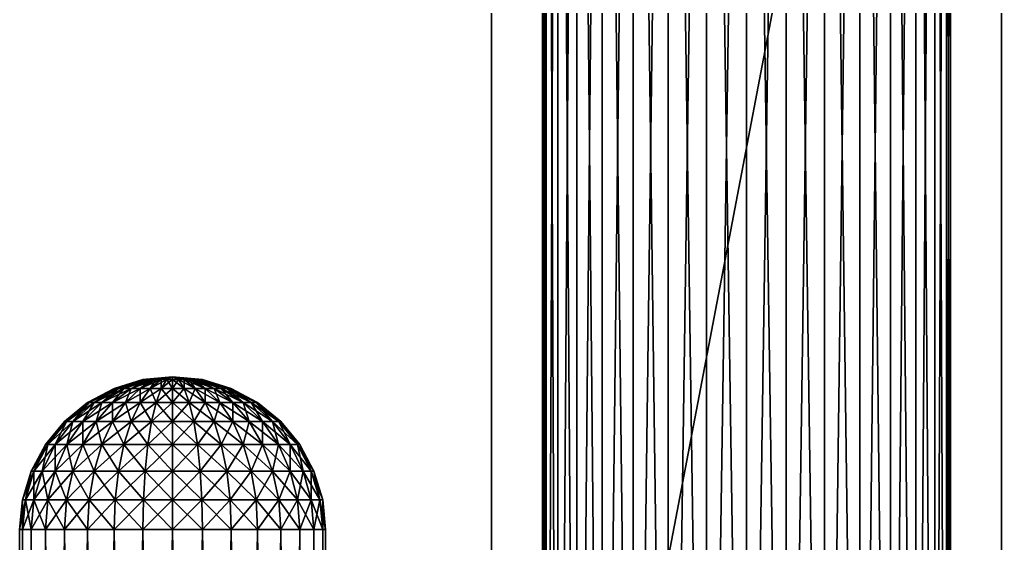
# Model space of a CAD drawing. Header units: millimetres. Extents: x -510 to 550, y -577 to 577.
# Drawn here: x -12 to 65, y -416.1 to -375 of the extents above; entities that cross this region are included whole.
import ezdxf

# ---------------------------------------------------------------- set-up
doc = ezdxf.new("R2010")
doc.units = ezdxf.units.MM
for name, color, linetype, true_color in [('middle_right_support_collision', 7, 'Continuous', 0x5c6b75), ('structure_right_middle_axle', 7, 'Continuous', 0x5c6b75), ('structure_right_middle_bridge', 7, 'Continuous', 0x5c6b75)]:
    doc.layers.add(name, color=color, linetype=linetype, true_color=true_color)

msp = doc.modelspace()

# ---------------------------------------------------------------- linework, layer by layer
at = {"layer": 'middle_right_support_collision', "true_color": 0x5c6b75}
for points in [[(25, -490, -122.5), (65, -280, -122.5), (65, -490, -122.5)], [(25, -490, -122.5), (25, -280, -122.5), (65, -280, -122.5)], [(25, -490, -97.5), (65, -490, -97.5), (65, -280, -97.5)], [(25, -490, -97.5), (65, -280, -97.5), (25, -280, -97.5)], [(25, -280, -122.5), (25, -490, -122.5), (25, -490, -97.5)], [(25, -280, -122.5), (25, -490, -97.5), (25, -280, -97.5)], [(65, -490, -122.5), (65, -280, -122.5), (65, -280, -97.5)], [(65, -490, -122.5), (65, -280, -97.5), (65, -490, -97.5)]]:
    msp.add_3dface(points, dxfattribs=at)
at = {"layer": 'structure_right_middle_axle', "true_color": 0x5c6b75}
for points in [[(-2.296, -403.231, -279.543), (-2.341, -403.231, -280), (-4.592, -403.913, -280)], [(-2.296, -403.231, -279.543), (-4.592, -403.913, -280), (-4.504, -403.913, -279.104)], [(-2.341, -403.231, -280), (-4.504, -403.913, -280.896), (-4.592, -403.913, -280)], [(-2.163, -403.231, -279.104), (-2.296, -403.231, -279.543), (-4.504, -403.913, -279.104)], [(-2.163, -403.231, -279.104), (-4.504, -403.913, -279.104), (-4.243, -403.913, -278.243)], [(-2.341, -403.231, -280), (-2.296, -403.231, -280.457), (-4.504, -403.913, -280.896)], [(-2.296, -403.231, -280.457), (-4.243, -403.913, -281.757), (-4.504, -403.913, -280.896)], [(-1.947, -403.231, -278.699), (-2.163, -403.231, -279.104), (-4.243, -403.913, -278.243)], [(-1.947, -403.231, -278.699), (-4.243, -403.913, -278.243), (-3.818, -403.913, -277.449)], [(-2.296, -403.231, -280.457), (-2.163, -403.231, -280.896), (-4.243, -403.913, -281.757)], [(-2.163, -403.231, -280.896), (-3.818, -403.913, -282.551), (-4.243, -403.913, -281.757)], [(-1.655, -403.231, -278.345), (-1.947, -403.231, -278.699), (-3.818, -403.913, -277.449)], [(-1.655, -403.231, -278.345), (-3.818, -403.913, -277.449), (-3.247, -403.913, -276.753)], [(-2.163, -403.231, -280.896), (-1.947, -403.231, -281.301), (-3.818, -403.913, -282.551)], [(-1.947, -403.231, -281.301), (-3.247, -403.913, -283.247), (-3.818, -403.913, -282.551)], [(-1.301, -403.231, -278.053), (-1.655, -403.231, -278.345), (-3.247, -403.913, -276.753)], [(-1.301, -403.231, -278.053), (-3.247, -403.913, -276.753), (-2.551, -403.913, -276.182)], [(-1.947, -403.231, -281.301), (-1.655, -403.231, -281.655), (-3.247, -403.913, -283.247)], [(-1.655, -403.231, -281.655), (-2.551, -403.913, -283.818), (-3.247, -403.913, -283.247)], [(-0.896, -403.231, -277.837), (-1.301, -403.231, -278.053), (-2.551, -403.913, -276.182)], [(-0.896, -403.231, -277.837), (-2.551, -403.913, -276.182), (-1.757, -403.913, -275.757)], [(-1.655, -403.231, -281.655), (-1.301, -403.231, -281.947), (-2.551, -403.913, -283.818)], [(-1.301, -403.231, -281.947), (-1.757, -403.913, -284.243), (-2.551, -403.913, -283.818)], [(0, -403, -280), (-2.341, -403.231, -280), (-2.296, -403.231, -279.543)], [(0, -403, -280), (-2.296, -403.231, -280.457), (-2.341, -403.231, -280)], [(0, -403, -280), (-2.296, -403.231, -279.543), (-2.163, -403.231, -279.104)], [(0, -403, -280), (-2.163, -403.231, -280.896), (-2.296, -403.231, -280.457)], [(0, -403, -280), (-2.163, -403.231, -279.104), (-1.947, -403.231, -278.699)], [(0, -403, -280), (-1.947, -403.231, -281.301), (-2.163, -403.231, -280.896)], [(0, -403, -280), (-1.947, -403.231, -278.699), (-1.655, -403.231, -278.345)], [(0, -403, -280), (-1.655, -403.231, -281.655), (-1.947, -403.231, -281.301)], [(-0.457, -403.231, -277.704), (-0.896, -403.231, -277.837), (-1.757, -403.913, -275.757)], [(-0.457, -403.231, -277.704), (-1.757, -403.913, -275.757), (-0.896, -403.913, -275.496)], [(-1.301, -403.231, -281.947), (-0.896, -403.231, -282.163), (-1.757, -403.913, -284.243)], [(-0.896, -403.231, -282.163), (-0.896, -403.913, -284.504), (-1.757, -403.913, -284.243)], [(0, -403, -280), (-1.655, -403.231, -278.345), (-1.301, -403.231, -278.053)], [(0, -403, -280), (-1.301, -403.231, -281.947), (-1.655, -403.231, -281.655)], [(0, -403, -280), (-1.301, -403.231, -278.053), (-0.896, -403.231, -277.837)], [(0, -403, -280), (-0.896, -403.231, -282.163), (-1.301, -403.231, -281.947)], [(0, -403, -280), (-0.896, -403.231, -277.837), (-0.457, -403.231, -277.704)], [(0, -403, -280), (-0.457, -403.231, -282.296), (-0.896, -403.231, -282.163)], [(0, -403.231, -277.659), (-0.457, -403.231, -277.704), (-0.896, -403.913, -275.496)], [(0, -403.231, -277.659), (-0.896, -403.913, -275.496), (0, -403.913, -275.408)], [(-0.896, -403.231, -282.163), (-0.457, -403.231, -282.296), (-0.896, -403.913, -284.504)], [(-0.457, -403.231, -282.296), (0, -403.913, -284.592), (-0.896, -403.913, -284.504)], [(0, -403, -280), (-0.457, -403.231, -277.704), (0, -403.231, -277.659)], [(0, -403, -280), (0, -403.231, -282.341), (-0.457, -403.231, -282.296)], [(-0.457, -403.231, -282.296), (0, -403.231, -282.341), (0, -403.913, -284.592)], [(0, -403, -280), (2.296, -403.231, -279.543), (2.341, -403.231, -280)], [(0, -403, -280), (2.163, -403.231, -279.104), (2.296, -403.231, -279.543)], [(0, -403, -280), (1.947, -403.231, -278.699), (2.163, -403.231, -279.104)], [(0, -403, -280), (1.655, -403.231, -278.345), (1.947, -403.231, -278.699)], [(0, -403, -280), (1.301, -403.231, -278.053), (1.655, -403.231, -278.345)], [(0, -403, -280), (0.896, -403.231, -277.837), (1.301, -403.231, -278.053)], [(0, -403, -280), (0.457, -403.231, -277.704), (0.896, -403.231, -277.837)], [(0, -403, -280), (0, -403.231, -277.659), (0.457, -403.231, -277.704)], [(0, -403, -280), (0.457, -403.231, -282.296), (0, -403.231, -282.341)], [(0, -403, -280), (0.896, -403.231, -282.163), (0.457, -403.231, -282.296)], [(0, -403, -280), (1.301, -403.231, -281.947), (0.896, -403.231, -282.163)], [(0, -403, -280), (1.655, -403.231, -281.655), (1.301, -403.231, -281.947)], [(0, -403, -280), (1.947, -403.231, -281.301), (1.655, -403.231, -281.655)], [(0, -403, -280), (2.163, -403.231, -280.896), (1.947, -403.231, -281.301)], [(0, -403, -280), (2.296, -403.231, -280.457), (2.163, -403.231, -280.896)], [(0, -403, -280), (2.341, -403.231, -280), (2.296, -403.231, -280.457)], [(0.457, -403.231, -277.704), (0, -403.231, -277.659), (0, -403.913, -275.408)], [(0.457, -403.231, -277.704), (0, -403.913, -275.408), (0.896, -403.913, -275.496)], [(0, -403.231, -282.341), (0.457, -403.231, -282.296), (0.896, -403.913, -284.504)], [(0, -403.231, -282.341), (0.896, -403.913, -284.504), (0, -403.913, -284.592)], [(0.896, -403.231, -277.837), (0.457, -403.231, -277.704), (0.896, -403.913, -275.496)], [(0.457, -403.231, -282.296), (0.896, -403.231, -282.163), (1.757, -403.913, -284.243)], [(0.457, -403.231, -282.296), (1.757, -403.913, -284.243), (0.896, -403.913, -284.504)], [(1.301, -403.231, -278.053), (0.896, -403.231, -277.837), (1.757, -403.913, -275.757)], [(0.896, -403.231, -277.837), (0.896, -403.913, -275.496), (1.757, -403.913, -275.757)], [(0.896, -403.231, -282.163), (1.301, -403.231, -281.947), (2.551, -403.913, -283.818)], [(0.896, -403.231, -282.163), (2.551, -403.913, -283.818), (1.757, -403.913, -284.243)], [(1.655, -403.231, -278.345), (1.301, -403.231, -278.053), (2.551, -403.913, -276.182)], [(1.301, -403.231, -278.053), (1.757, -403.913, -275.757), (2.551, -403.913, -276.182)], [(1.301, -403.231, -281.947), (1.655, -403.231, -281.655), (3.247, -403.913, -283.247)], [(1.301, -403.231, -281.947), (3.247, -403.913, -283.247), (2.551, -403.913, -283.818)], [(1.947, -403.231, -278.699), (1.655, -403.231, -278.345), (3.247, -403.913, -276.753)], [(1.655, -403.231, -278.345), (2.551, -403.913, -276.182), (3.247, -403.913, -276.753)], [(1.655, -403.231, -281.655), (1.947, -403.231, -281.301), (3.818, -403.913, -282.551)], [(1.655, -403.231, -281.655), (3.818, -403.913, -282.551), (3.247, -403.913, -283.247)], [(2.163, -403.231, -279.104), (1.947, -403.231, -278.699), (3.818, -403.913, -277.449)], [(1.947, -403.231, -278.699), (3.247, -403.913, -276.753), (3.818, -403.913, -277.449)], [(1.947, -403.231, -281.301), (2.163, -403.231, -280.896), (4.243, -403.913, -281.757)], [(1.947, -403.231, -281.301), (4.243, -403.913, -281.757), (3.818, -403.913, -282.551)], [(2.296, -403.231, -279.543), (2.163, -403.231, -279.104), (4.243, -403.913, -278.243)], [(2.163, -403.231, -279.104), (3.818, -403.913, -277.449), (4.243, -403.913, -278.243)], [(2.163, -403.231, -280.896), (2.296, -403.231, -280.457), (4.504, -403.913, -280.896)], [(2.163, -403.231, -280.896), (4.504, -403.913, -280.896), (4.243, -403.913, -281.757)], [(2.341, -403.231, -280), (2.296, -403.231, -279.543), (4.504, -403.913, -279.104)], [(2.296, -403.231, -279.543), (4.243, -403.913, -278.243), (4.504, -403.913, -279.104)], [(2.296, -403.231, -280.457), (2.341, -403.231, -280), (4.592, -403.913, -280)], [(2.296, -403.231, -280.457), (4.592, -403.913, -280), (4.504, -403.913, -280.896)], [(2.341, -403.231, -280), (4.504, -403.913, -279.104), (4.592, -403.913, -280)], [(-4.504, -403.913, -279.104), (-4.592, -403.913, -280), (-6.667, -405.022, -280)], [(-4.504, -403.913, -279.104), (-6.667, -405.022, -280), (-6.539, -405.022, -278.699)], [(-4.592, -403.913, -280), (-6.539, -405.022, -281.301), (-6.667, -405.022, -280)], [(-4.243, -403.913, -278.243), (-4.504, -403.913, -279.104), (-6.539, -405.022, -278.699)], [(-4.243, -403.913, -278.243), (-6.539, -405.022, -278.699), (-6.159, -405.022, -277.449)], [(-4.592, -403.913, -280), (-4.504, -403.913, -280.896), (-6.539, -405.022, -281.301)], [(-4.504, -403.913, -280.896), (-6.159, -405.022, -282.551), (-6.539, -405.022, -281.301)], [(-3.818, -403.913, -277.449), (-4.243, -403.913, -278.243), (-6.159, -405.022, -277.449)], [(-3.818, -403.913, -277.449), (-6.159, -405.022, -277.449), (-5.543, -405.022, -276.296)], [(-4.504, -403.913, -280.896), (-4.243, -403.913, -281.757), (-6.159, -405.022, -282.551)], [(-4.243, -403.913, -281.757), (-5.543, -405.022, -283.704), (-6.159, -405.022, -282.551)], [(-3.247, -403.913, -276.753), (-3.818, -403.913, -277.449), (-5.543, -405.022, -276.296)], [(-3.247, -403.913, -276.753), (-5.543, -405.022, -276.296), (-4.714, -405.022, -275.286)], [(-4.243, -403.913, -281.757), (-3.818, -403.913, -282.551), (-5.543, -405.022, -283.704)], [(-3.818, -403.913, -282.551), (-4.714, -405.022, -284.714), (-5.543, -405.022, -283.704)], [(-2.551, -403.913, -276.182), (-3.247, -403.913, -276.753), (-4.714, -405.022, -275.286)], [(-2.551, -403.913, -276.182), (-4.714, -405.022, -275.286), (-3.704, -405.022, -274.457)], [(-3.818, -403.913, -282.551), (-3.247, -403.913, -283.247), (-4.714, -405.022, -284.714)], [(-3.247, -403.913, -283.247), (-3.704, -405.022, -285.543), (-4.714, -405.022, -284.714)], [(-1.757, -403.913, -275.757), (-2.551, -403.913, -276.182), (-3.704, -405.022, -274.457)], [(-1.757, -403.913, -275.757), (-3.704, -405.022, -274.457), (-2.551, -405.022, -273.841)], [(-3.247, -403.913, -283.247), (-2.551, -403.913, -283.818), (-3.704, -405.022, -285.543)], [(-2.551, -403.913, -283.818), (-2.551, -405.022, -286.159), (-3.704, -405.022, -285.543)], [(-0.896, -403.913, -275.496), (-1.757, -403.913, -275.757), (-2.551, -405.022, -273.841)], [(-0.896, -403.913, -275.496), (-2.551, -405.022, -273.841), (-1.301, -405.022, -273.461)], [(-2.551, -403.913, -283.818), (-1.757, -403.913, -284.243), (-2.551, -405.022, -286.159)], [(-1.757, -403.913, -284.243), (-1.301, -405.022, -286.539), (-2.551, -405.022, -286.159)], [(-1.757, -403.913, -284.243), (-0.896, -403.913, -284.504), (-1.301, -405.022, -286.539)], [(0, -403.913, -275.408), (-0.896, -403.913, -275.496), (-1.301, -405.022, -273.461)], [(0, -403.913, -275.408), (-1.301, -405.022, -273.461), (0, -405.022, -273.333)], [(-0.896, -403.913, -284.504), (0, -405.022, -286.667), (-1.301, -405.022, -286.539)], [(-0.896, -403.913, -284.504), (0, -403.913, -284.592), (0, -405.022, -286.667)], [(0.896, -403.913, -275.496), (0, -403.913, -275.408), (0, -405.022, -273.333)], [(0.896, -403.913, -275.496), (0, -405.022, -273.333), (1.301, -405.022, -273.461)], [(0, -403.913, -284.592), (0.896, -403.913, -284.504), (1.301, -405.022, -286.539)], [(0, -403.913, -284.592), (1.301, -405.022, -286.539), (0, -405.022, -286.667)], [(1.757, -403.913, -275.757), (0.896, -403.913, -275.496), (1.301, -405.022, -273.461)], [(0.896, -403.913, -284.504), (1.757, -403.913, -284.243), (2.551, -405.022, -286.159)], [(0.896, -403.913, -284.504), (2.551, -405.022, -286.159), (1.301, -405.022, -286.539)], [(1.757, -403.913, -275.757), (1.301, -405.022, -273.461), (2.551, -405.022, -273.841)], [(2.551, -403.913, -276.182), (1.757, -403.913, -275.757), (2.551, -405.022, -273.841)], [(1.757, -403.913, -284.243), (2.551, -403.913, -283.818), (3.704, -405.022, -285.543)], [(1.757, -403.913, -284.243), (3.704, -405.022, -285.543), (2.551, -405.022, -286.159)], [(3.247, -403.913, -276.753), (2.551, -403.913, -276.182), (3.704, -405.022, -274.457)], [(2.551, -403.913, -276.182), (2.551, -405.022, -273.841), (3.704, -405.022, -274.457)], [(2.551, -403.913, -283.818), (3.247, -403.913, -283.247), (4.714, -405.022, -284.714)], [(2.551, -403.913, -283.818), (4.714, -405.022, -284.714), (3.704, -405.022, -285.543)], [(3.818, -403.913, -277.449), (3.247, -403.913, -276.753), (4.714, -405.022, -275.286)], [(3.247, -403.913, -276.753), (3.704, -405.022, -274.457), (4.714, -405.022, -275.286)], [(3.247, -403.913, -283.247), (3.818, -403.913, -282.551), (5.543, -405.022, -283.704)], [(3.247, -403.913, -283.247), (5.543, -405.022, -283.704), (4.714, -405.022, -284.714)], [(4.243, -403.913, -278.243), (3.818, -403.913, -277.449), (5.543, -405.022, -276.296)], [(3.818, -403.913, -277.449), (4.714, -405.022, -275.286), (5.543, -405.022, -276.296)], [(3.818, -403.913, -282.551), (4.243, -403.913, -281.757), (6.159, -405.022, -282.551)], [(3.818, -403.913, -282.551), (6.159, -405.022, -282.551), (5.543, -405.022, -283.704)], [(4.504, -403.913, -279.104), (4.243, -403.913, -278.243), (6.159, -405.022, -277.449)], [(4.243, -403.913, -278.243), (5.543, -405.022, -276.296), (6.159, -405.022, -277.449)], [(4.243, -403.913, -281.757), (4.504, -403.913, -280.896), (6.539, -405.022, -281.301)], [(4.243, -403.913, -281.757), (6.539, -405.022, -281.301), (6.159, -405.022, -282.551)], [(4.592, -403.913, -280), (4.504, -403.913, -279.104), (6.539, -405.022, -278.699)], [(4.504, -403.913, -279.104), (6.159, -405.022, -277.449), (6.539, -405.022, -278.699)], [(4.504, -403.913, -280.896), (4.592, -403.913, -280), (6.667, -405.022, -280)], [(4.504, -403.913, -280.896), (6.667, -405.022, -280), (6.539, -405.022, -281.301)], [(4.592, -403.913, -280), (6.539, -405.022, -278.699), (6.667, -405.022, -280)], [(-6.539, -405.022, -278.699), (-6.667, -405.022, -280), (-8.485, -406.515, -280)], [(-6.539, -405.022, -278.699), (-8.485, -406.515, -280), (-8.322, -406.515, -278.345)], [(-6.667, -405.022, -280), (-8.322, -406.515, -281.655), (-8.485, -406.515, -280)], [(-6.159, -405.022, -277.449), (-6.539, -405.022, -278.699), (-8.322, -406.515, -278.345)], [(-6.159, -405.022, -277.449), (-8.322, -406.515, -278.345), (-7.839, -406.515, -276.753)], [(-6.667, -405.022, -280), (-6.539, -405.022, -281.301), (-8.322, -406.515, -281.655)], [(-6.539, -405.022, -281.301), (-7.839, -406.515, -283.247), (-8.322, -406.515, -281.655)], [(-5.543, -405.022, -276.296), (-6.159, -405.022, -277.449), (-7.839, -406.515, -276.753)], [(-5.543, -405.022, -276.296), (-7.839, -406.515, -276.753), (-7.055, -406.515, -275.286)], [(-6.539, -405.022, -281.301), (-6.159, -405.022, -282.551), (-7.839, -406.515, -283.247)], [(-6.159, -405.022, -282.551), (-7.055, -406.515, -284.714), (-7.839, -406.515, -283.247)], [(-4.714, -405.022, -275.286), (-5.543, -405.022, -276.296), (-7.055, -406.515, -275.286)], [(-4.714, -405.022, -275.286), (-7.055, -406.515, -275.286), (-6, -406.515, -274)], [(-6.159, -405.022, -282.551), (-5.543, -405.022, -283.704), (-7.055, -406.515, -284.714)], [(-5.543, -405.022, -283.704), (-6, -406.515, -286), (-7.055, -406.515, -284.714)], [(-3.704, -405.022, -274.457), (-4.714, -405.022, -275.286), (-6, -406.515, -274)], [(-3.704, -405.022, -274.457), (-6, -406.515, -274), (-4.714, -406.515, -272.945)], [(-5.543, -405.022, -283.704), (-4.714, -405.022, -284.714), (-6, -406.515, -286)], [(-4.714, -405.022, -284.714), (-4.714, -406.515, -287.055), (-6, -406.515, -286)], [(-2.551, -405.022, -273.841), (-3.704, -405.022, -274.457), (-4.714, -406.515, -272.945)], [(-2.551, -405.022, -273.841), (-4.714, -406.515, -272.945), (-3.247, -406.515, -272.161)], [(-4.714, -405.022, -284.714), (-3.704, -405.022, -285.543), (-4.714, -406.515, -287.055)], [(-3.704, -405.022, -285.543), (-3.247, -406.515, -287.839), (-4.714, -406.515, -287.055)], [(-3.704, -405.022, -285.543), (-2.551, -405.022, -286.159), (-3.247, -406.515, -287.839)], [(-1.301, -405.022, -273.461), (-2.551, -405.022, -273.841), (-3.247, -406.515, -272.161)], [(-1.301, -405.022, -273.461), (-3.247, -406.515, -272.161), (-1.655, -406.515, -271.678)], [(-2.551, -405.022, -286.159), (-1.655, -406.515, -288.322), (-3.247, -406.515, -287.839)], [(-2.551, -405.022, -286.159), (-1.301, -405.022, -286.539), (-1.655, -406.515, -288.322)], [(0, -405.022, -273.333), (-1.301, -405.022, -273.461), (-1.655, -406.515, -271.678)], [(0, -405.022, -273.333), (-1.655, -406.515, -271.678), (0, -406.515, -271.515)], [(-1.301, -405.022, -286.539), (0, -406.515, -288.485), (-1.655, -406.515, -288.322)], [(-1.301, -405.022, -286.539), (0, -405.022, -286.667), (0, -406.515, -288.485)], [(1.301, -405.022, -273.461), (0, -405.022, -273.333), (0, -406.515, -271.515)], [(1.301, -405.022, -273.461), (0, -406.515, -271.515), (1.655, -406.515, -271.678)], [(0, -405.022, -286.667), (1.301, -405.022, -286.539), (1.655, -406.515, -288.322)], [(0, -405.022, -286.667), (1.655, -406.515, -288.322), (0, -406.515, -288.485)], [(2.551, -405.022, -273.841), (1.301, -405.022, -273.461), (1.655, -406.515, -271.678)], [(1.301, -405.022, -286.539), (2.551, -405.022, -286.159), (3.247, -406.515, -287.839)], [(1.301, -405.022, -286.539), (3.247, -406.515, -287.839), (1.655, -406.515, -288.322)], [(2.551, -405.022, -273.841), (1.655, -406.515, -271.678), (3.247, -406.515, -272.161)], [(3.704, -405.022, -274.457), (2.551, -405.022, -273.841), (3.247, -406.515, -272.161)], [(2.551, -405.022, -286.159), (3.704, -405.022, -285.543), (4.714, -406.515, -287.055)], [(2.551, -405.022, -286.159), (4.714, -406.515, -287.055), (3.247, -406.515, -287.839)], [(3.704, -405.022, -274.457), (3.247, -406.515, -272.161), (4.714, -406.515, -272.945)], [(4.714, -405.022, -275.286), (3.704, -405.022, -274.457), (4.714, -406.515, -272.945)], [(3.704, -405.022, -285.543), (4.714, -405.022, -284.714), (6, -406.515, -286)], [(3.704, -405.022, -285.543), (6, -406.515, -286), (4.714, -406.515, -287.055)], [(5.543, -405.022, -276.296), (4.714, -405.022, -275.286), (6, -406.515, -274)], [(4.714, -405.022, -275.286), (4.714, -406.515, -272.945), (6, -406.515, -274)], [(4.714, -405.022, -284.714), (5.543, -405.022, -283.704), (7.055, -406.515, -284.714)], [(4.714, -405.022, -284.714), (7.055, -406.515, -284.714), (6, -406.515, -286)], [(6.159, -405.022, -277.449), (5.543, -405.022, -276.296), (7.055, -406.515, -275.286)], [(5.543, -405.022, -276.296), (6, -406.515, -274), (7.055, -406.515, -275.286)], [(5.543, -405.022, -283.704), (6.159, -405.022, -282.551), (7.839, -406.515, -283.247)], [(5.543, -405.022, -283.704), (7.839, -406.515, -283.247), (7.055, -406.515, -284.714)], [(6.539, -405.022, -278.699), (6.159, -405.022, -277.449), (7.839, -406.515, -276.753)], [(6.159, -405.022, -277.449), (7.055, -406.515, -275.286), (7.839, -406.515, -276.753)], [(6.159, -405.022, -282.551), (6.539, -405.022, -281.301), (8.322, -406.515, -281.655)], [(6.159, -405.022, -282.551), (8.322, -406.515, -281.655), (7.839, -406.515, -283.247)], [(6.667, -405.022, -280), (6.539, -405.022, -278.699), (8.322, -406.515, -278.345)], [(6.539, -405.022, -278.699), (7.839, -406.515, -276.753), (8.322, -406.515, -278.345)], [(6.539, -405.022, -281.301), (6.667, -405.022, -280), (8.485, -406.515, -280)], [(6.539, -405.022, -281.301), (8.485, -406.515, -280), (8.322, -406.515, -281.655)], [(6.667, -405.022, -280), (8.322, -406.515, -278.345), (8.485, -406.515, -280)], [(-8.322, -406.515, -278.345), (-8.485, -406.515, -280), (-9.978, -408.333, -280)], [(-8.322, -406.515, -278.345), (-9.978, -408.333, -280), (-9.786, -408.333, -278.053)], [(-8.485, -406.515, -280), (-9.786, -408.333, -281.947), (-9.978, -408.333, -280)], [(-7.839, -406.515, -276.753), (-8.322, -406.515, -278.345), (-9.786, -408.333, -278.053)], [(-7.839, -406.515, -276.753), (-9.786, -408.333, -278.053), (-9.218, -408.333, -276.182)], [(-8.485, -406.515, -280), (-8.322, -406.515, -281.655), (-9.786, -408.333, -281.947)], [(-8.322, -406.515, -281.655), (-9.218, -408.333, -283.818), (-9.786, -408.333, -281.947)], [(-7.055, -406.515, -275.286), (-7.839, -406.515, -276.753), (-9.218, -408.333, -276.182)], [(-7.055, -406.515, -275.286), (-9.218, -408.333, -276.182), (-8.296, -408.333, -274.457)], [(-8.322, -406.515, -281.655), (-7.839, -406.515, -283.247), (-9.218, -408.333, -283.818)], [(-7.839, -406.515, -283.247), (-8.296, -408.333, -285.543), (-9.218, -408.333, -283.818)], [(-6, -406.515, -274), (-7.055, -406.515, -275.286), (-8.296, -408.333, -274.457)], [(-6, -406.515, -274), (-8.296, -408.333, -274.457), (-7.055, -408.333, -272.945)], [(-7.839, -406.515, -283.247), (-7.055, -406.515, -284.714), (-8.296, -408.333, -285.543)], [(-7.055, -406.515, -284.714), (-7.055, -408.333, -287.055), (-8.296, -408.333, -285.543)], [(-4.714, -406.515, -272.945), (-6, -406.515, -274), (-7.055, -408.333, -272.945)], [(-4.714, -406.515, -272.945), (-7.055, -408.333, -272.945), (-5.543, -408.333, -271.704)], [(-7.055, -406.515, -284.714), (-6, -406.515, -286), (-7.055, -408.333, -287.055)], [(-6, -406.515, -286), (-5.543, -408.333, -288.296), (-7.055, -408.333, -287.055)], [(-6, -406.515, -286), (-4.714, -406.515, -287.055), (-5.543, -408.333, -288.296)], [(-3.247, -406.515, -272.161), (-4.714, -406.515, -272.945), (-5.543, -408.333, -271.704)], [(-3.247, -406.515, -272.161), (-5.543, -408.333, -271.704), (-3.818, -408.333, -270.782)], [(-4.714, -406.515, -287.055), (-3.818, -408.333, -289.218), (-5.543, -408.333, -288.296)], [(-4.714, -406.515, -287.055), (-3.247, -406.515, -287.839), (-3.818, -408.333, -289.218)], [(-1.655, -406.515, -271.678), (-3.247, -406.515, -272.161), (-3.818, -408.333, -270.782)], [(-1.655, -406.515, -271.678), (-3.818, -408.333, -270.782), (-1.947, -408.333, -270.214)], [(-3.247, -406.515, -287.839), (-1.947, -408.333, -289.786), (-3.818, -408.333, -289.218)], [(-3.247, -406.515, -287.839), (-1.655, -406.515, -288.322), (-1.947, -408.333, -289.786)], [(0, -406.515, -271.515), (-1.655, -406.515, -271.678), (-1.947, -408.333, -270.214)], [(0, -406.515, -271.515), (-1.947, -408.333, -270.214), (0, -408.333, -270.022)], [(-1.655, -406.515, -288.322), (0, -408.333, -289.978), (-1.947, -408.333, -289.786)], [(-1.655, -406.515, -288.322), (0, -406.515, -288.485), (0, -408.333, -289.978)], [(1.655, -406.515, -271.678), (0, -406.515, -271.515), (0, -408.333, -270.022)], [(1.655, -406.515, -271.678), (0, -408.333, -270.022), (1.947, -408.333, -270.214)], [(0, -406.515, -288.485), (1.655, -406.515, -288.322), (1.947, -408.333, -289.786)], [(0, -406.515, -288.485), (1.947, -408.333, -289.786), (0, -408.333, -289.978)], [(3.247, -406.515, -272.161), (1.655, -406.515, -271.678), (1.947, -408.333, -270.214)], [(1.655, -406.515, -288.322), (3.247, -406.515, -287.839), (3.818, -408.333, -289.218)], [(1.655, -406.515, -288.322), (3.818, -408.333, -289.218), (1.947, -408.333, -289.786)], [(3.247, -406.515, -272.161), (1.947, -408.333, -270.214), (3.818, -408.333, -270.782)], [(4.714, -406.515, -272.945), (3.247, -406.515, -272.161), (3.818, -408.333, -270.782)], [(3.247, -406.515, -287.839), (4.714, -406.515, -287.055), (5.543, -408.333, -288.296)], [(3.247, -406.515, -287.839), (5.543, -408.333, -288.296), (3.818, -408.333, -289.218)], [(4.714, -406.515, -272.945), (3.818, -408.333, -270.782), (5.543, -408.333, -271.704)], [(6, -406.515, -274), (4.714, -406.515, -272.945), (5.543, -408.333, -271.704)], [(4.714, -406.515, -287.055), (6, -406.515, -286), (7.055, -408.333, -287.055)], [(4.714, -406.515, -287.055), (7.055, -408.333, -287.055), (5.543, -408.333, -288.296)], [(6, -406.515, -274), (5.543, -408.333, -271.704), (7.055, -408.333, -272.945)], [(7.055, -406.515, -275.286), (6, -406.515, -274), (7.055, -408.333, -272.945)], [(6, -406.515, -286), (7.055, -406.515, -284.714), (8.296, -408.333, -285.543)], [(6, -406.515, -286), (8.296, -408.333, -285.543), (7.055, -408.333, -287.055)], [(7.839, -406.515, -276.753), (7.055, -406.515, -275.286), (8.296, -408.333, -274.457)], [(7.055, -406.515, -275.286), (7.055, -408.333, -272.945), (8.296, -408.333, -274.457)], [(7.055, -406.515, -284.714), (7.839, -406.515, -283.247), (9.218, -408.333, -283.818)], [(7.055, -406.515, -284.714), (9.218, -408.333, -283.818), (8.296, -408.333, -285.543)], [(8.322, -406.515, -278.345), (7.839, -406.515, -276.753), (9.218, -408.333, -276.182)], [(7.839, -406.515, -276.753), (8.296, -408.333, -274.457), (9.218, -408.333, -276.182)], [(7.839, -406.515, -283.247), (8.322, -406.515, -281.655), (9.786, -408.333, -281.947)], [(7.839, -406.515, -283.247), (9.786, -408.333, -281.947), (9.218, -408.333, -283.818)], [(8.485, -406.515, -280), (8.322, -406.515, -278.345), (9.786, -408.333, -278.053)], [(8.322, -406.515, -278.345), (9.218, -408.333, -276.182), (9.786, -408.333, -278.053)], [(8.322, -406.515, -281.655), (8.485, -406.515, -280), (9.978, -408.333, -280)], [(8.322, -406.515, -281.655), (9.978, -408.333, -280), (9.786, -408.333, -281.947)], [(8.485, -406.515, -280), (9.786, -408.333, -278.053), (9.978, -408.333, -280)], [(-9.786, -408.333, -278.053), (-9.978, -408.333, -280), (-11.087, -410.408, -280)], [(-9.786, -408.333, -278.053), (-11.087, -410.408, -280), (-10.874, -410.408, -277.837)], [(-9.978, -408.333, -280), (-10.874, -410.408, -282.163), (-11.087, -410.408, -280)], [(-9.218, -408.333, -276.182), (-9.786, -408.333, -278.053), (-10.874, -410.408, -277.837)], [(-9.218, -408.333, -276.182), (-10.874, -410.408, -277.837), (-10.243, -410.408, -275.757)], [(-9.978, -408.333, -280), (-9.786, -408.333, -281.947), (-10.874, -410.408, -282.163)], [(-9.786, -408.333, -281.947), (-10.243, -410.408, -284.243), (-10.874, -410.408, -282.163)], [(-8.296, -408.333, -274.457), (-9.218, -408.333, -276.182), (-10.243, -410.408, -275.757)], [(-8.296, -408.333, -274.457), (-10.243, -410.408, -275.757), (-9.218, -410.408, -273.841)], [(-9.786, -408.333, -281.947), (-9.218, -408.333, -283.818), (-10.243, -410.408, -284.243)], [(-9.218, -408.333, -283.818), (-9.218, -410.408, -286.159), (-10.243, -410.408, -284.243)], [(-7.055, -408.333, -272.945), (-8.296, -408.333, -274.457), (-9.218, -410.408, -273.841)], [(-7.055, -408.333, -272.945), (-9.218, -410.408, -273.841), (-7.839, -410.408, -272.161)], [(-9.218, -408.333, -283.818), (-8.296, -408.333, -285.543), (-9.218, -410.408, -286.159)], [(-8.296, -408.333, -285.543), (-7.839, -410.408, -287.839), (-9.218, -410.408, -286.159)], [(-8.296, -408.333, -285.543), (-7.055, -408.333, -287.055), (-7.839, -410.408, -287.839)], [(-5.543, -408.333, -271.704), (-7.055, -408.333, -272.945), (-7.839, -410.408, -272.161)], [(-5.543, -408.333, -271.704), (-7.839, -410.408, -272.161), (-6.159, -410.408, -270.782)], [(-7.055, -408.333, -287.055), (-6.159, -410.408, -289.218), (-7.839, -410.408, -287.839)], [(-7.055, -408.333, -287.055), (-5.543, -408.333, -288.296), (-6.159, -410.408, -289.218)], [(-3.818, -408.333, -270.782), (-5.543, -408.333, -271.704), (-6.159, -410.408, -270.782)], [(-3.818, -408.333, -270.782), (-6.159, -410.408, -270.782), (-4.243, -410.408, -269.757)], [(-5.543, -408.333, -288.296), (-4.243, -410.408, -290.243), (-6.159, -410.408, -289.218)], [(-5.543, -408.333, -288.296), (-3.818, -408.333, -289.218), (-4.243, -410.408, -290.243)], [(-1.947, -408.333, -270.214), (-3.818, -408.333, -270.782), (-4.243, -410.408, -269.757)], [(-1.947, -408.333, -270.214), (-4.243, -410.408, -269.757), (-2.163, -410.408, -269.126)], [(-3.818, -408.333, -289.218), (-2.163, -410.408, -290.874), (-4.243, -410.408, -290.243)], [(-3.818, -408.333, -289.218), (-1.947, -408.333, -289.786), (-2.163, -410.408, -290.874)], [(0, -408.333, -270.022), (-1.947, -408.333, -270.214), (-2.163, -410.408, -269.126)], [(0, -408.333, -270.022), (-2.163, -410.408, -269.126), (0, -410.408, -268.913)], [(-1.947, -408.333, -289.786), (0, -410.408, -291.087), (-2.163, -410.408, -290.874)], [(-1.947, -408.333, -289.786), (0, -408.333, -289.978), (0, -410.408, -291.087)], [(1.947, -408.333, -270.214), (0, -408.333, -270.022), (0, -410.408, -268.913)], [(1.947, -408.333, -270.214), (0, -410.408, -268.913), (2.163, -410.408, -269.126)], [(0, -408.333, -289.978), (1.947, -408.333, -289.786), (2.163, -410.408, -290.874)], [(0, -408.333, -289.978), (2.163, -410.408, -290.874), (0, -410.408, -291.087)], [(3.818, -408.333, -270.782), (1.947, -408.333, -270.214), (2.163, -410.408, -269.126)], [(1.947, -408.333, -289.786), (3.818, -408.333, -289.218), (4.243, -410.408, -290.243)], [(1.947, -408.333, -289.786), (4.243, -410.408, -290.243), (2.163, -410.408, -290.874)], [(3.818, -408.333, -270.782), (2.163, -410.408, -269.126), (4.243, -410.408, -269.757)], [(5.543, -408.333, -271.704), (3.818, -408.333, -270.782), (4.243, -410.408, -269.757)], [(3.818, -408.333, -289.218), (5.543, -408.333, -288.296), (6.159, -410.408, -289.218)], [(3.818, -408.333, -289.218), (6.159, -410.408, -289.218), (4.243, -410.408, -290.243)], [(5.543, -408.333, -271.704), (4.243, -410.408, -269.757), (6.159, -410.408, -270.782)], [(7.055, -408.333, -272.945), (5.543, -408.333, -271.704), (6.159, -410.408, -270.782)], [(5.543, -408.333, -288.296), (7.055, -408.333, -287.055), (7.839, -410.408, -287.839)], [(5.543, -408.333, -288.296), (7.839, -410.408, -287.839), (6.159, -410.408, -289.218)], [(7.055, -408.333, -272.945), (6.159, -410.408, -270.782), (7.839, -410.408, -272.161)], [(8.296, -408.333, -274.457), (7.055, -408.333, -272.945), (7.839, -410.408, -272.161)], [(7.055, -408.333, -287.055), (8.296, -408.333, -285.543), (9.218, -410.408, -286.159)], [(7.055, -408.333, -287.055), (9.218, -410.408, -286.159), (7.839, -410.408, -287.839)], [(8.296, -408.333, -274.457), (7.839, -410.408, -272.161), (9.218, -410.408, -273.841)], [(9.218, -408.333, -276.182), (8.296, -408.333, -274.457), (9.218, -410.408, -273.841)], [(8.296, -408.333, -285.543), (9.218, -408.333, -283.818), (10.243, -410.408, -284.243)], [(8.296, -408.333, -285.543), (10.243, -410.408, -284.243), (9.218, -410.408, -286.159)], [(9.786, -408.333, -278.053), (9.218, -408.333, -276.182), (10.243, -410.408, -275.757)], [(9.218, -408.333, -276.182), (9.218, -410.408, -273.841), (10.243, -410.408, -275.757)], [(9.218, -408.333, -283.818), (9.786, -408.333, -281.947), (10.874, -410.408, -282.163)], [(9.218, -408.333, -283.818), (10.874, -410.408, -282.163), (10.243, -410.408, -284.243)], [(9.978, -408.333, -280), (9.786, -408.333, -278.053), (10.874, -410.408, -277.837)], [(9.786, -408.333, -278.053), (10.243, -410.408, -275.757), (10.874, -410.408, -277.837)], [(9.786, -408.333, -281.947), (9.978, -408.333, -280), (11.087, -410.408, -280)], [(9.786, -408.333, -281.947), (11.087, -410.408, -280), (10.874, -410.408, -282.163)], [(9.978, -408.333, -280), (10.874, -410.408, -277.837), (11.087, -410.408, -280)], [(-10.874, -410.408, -277.837), (-11.087, -410.408, -280), (-11.769, -412.659, -280)], [(-10.874, -410.408, -277.837), (-11.769, -412.659, -280), (-11.543, -412.659, -277.704)], [(-11.087, -410.408, -280), (-11.543, -412.659, -282.296), (-11.769, -412.659, -280)], [(-10.243, -410.408, -275.757), (-10.874, -410.408, -277.837), (-11.543, -412.659, -277.704)], [(-10.243, -410.408, -275.757), (-11.543, -412.659, -277.704), (-10.874, -412.659, -275.496)], [(-11.087, -410.408, -280), (-10.874, -410.408, -282.163), (-11.543, -412.659, -282.296)], [(-10.874, -410.408, -282.163), (-10.874, -412.659, -284.504), (-11.543, -412.659, -282.296)], [(-9.218, -410.408, -273.841), (-10.243, -410.408, -275.757), (-10.874, -412.659, -275.496)], [(-9.218, -410.408, -273.841), (-10.874, -412.659, -275.496), (-9.786, -412.659, -273.461)], [(-10.874, -410.408, -282.163), (-10.243, -410.408, -284.243), (-10.874, -412.659, -284.504)], [(-10.243, -410.408, -284.243), (-9.786, -412.659, -286.539), (-10.874, -412.659, -284.504)], [(-10.243, -410.408, -284.243), (-9.218, -410.408, -286.159), (-9.786, -412.659, -286.539)], [(-7.839, -410.408, -272.161), (-9.218, -410.408, -273.841), (-9.786, -412.659, -273.461)], [(-7.839, -410.408, -272.161), (-9.786, -412.659, -273.461), (-8.322, -412.659, -271.678)], [(-9.218, -410.408, -286.159), (-8.322, -412.659, -288.322), (-9.786, -412.659, -286.539)], [(-9.218, -410.408, -286.159), (-7.839, -410.408, -287.839), (-8.322, -412.659, -288.322)], [(-6.159, -410.408, -270.782), (-7.839, -410.408, -272.161), (-8.322, -412.659, -271.678)], [(-6.159, -410.408, -270.782), (-8.322, -412.659, -271.678), (-6.539, -412.659, -270.214)], [(-7.839, -410.408, -287.839), (-6.539, -412.659, -289.786), (-8.322, -412.659, -288.322)], [(-7.839, -410.408, -287.839), (-6.159, -410.408, -289.218), (-6.539, -412.659, -289.786)], [(-4.243, -410.408, -269.757), (-6.159, -410.408, -270.782), (-6.539, -412.659, -270.214)], [(-4.243, -410.408, -269.757), (-6.539, -412.659, -270.214), (-4.504, -412.659, -269.126)], [(-6.159, -410.408, -289.218), (-4.504, -412.659, -290.874), (-6.539, -412.659, -289.786)], [(-6.159, -410.408, -289.218), (-4.243, -410.408, -290.243), (-4.504, -412.659, -290.874)], [(-2.163, -410.408, -269.126), (-4.243, -410.408, -269.757), (-4.504, -412.659, -269.126)], [(-2.163, -410.408, -269.126), (-4.504, -412.659, -269.126), (-2.296, -412.659, -268.457)], [(-4.243, -410.408, -290.243), (-2.296, -412.659, -291.543), (-4.504, -412.659, -290.874)], [(-4.243, -410.408, -290.243), (-2.163, -410.408, -290.874), (-2.296, -412.659, -291.543)], [(0, -410.408, -268.913), (-2.163, -410.408, -269.126), (-2.296, -412.659, -268.457)], [(0, -410.408, -268.913), (-2.296, -412.659, -268.457), (0, -412.659, -268.231)], [(-2.163, -410.408, -290.874), (0, -412.659, -291.769), (-2.296, -412.659, -291.543)], [(-2.163, -410.408, -290.874), (0, -410.408, -291.087), (0, -412.659, -291.769)], [(2.163, -410.408, -269.126), (0, -410.408, -268.913), (0, -412.659, -268.231)], [(2.163, -410.408, -269.126), (0, -412.659, -268.231), (2.296, -412.659, -268.457)], [(0, -410.408, -291.087), (2.163, -410.408, -290.874), (2.296, -412.659, -291.543)], [(0, -410.408, -291.087), (2.296, -412.659, -291.543), (0, -412.659, -291.769)], [(4.243, -410.408, -269.757), (2.163, -410.408, -269.126), (2.296, -412.659, -268.457)], [(2.163, -410.408, -290.874), (4.243, -410.408, -290.243), (4.504, -412.659, -290.874)], [(2.163, -410.408, -290.874), (4.504, -412.659, -290.874), (2.296, -412.659, -291.543)], [(4.243, -410.408, -269.757), (2.296, -412.659, -268.457), (4.504, -412.659, -269.126)], [(6.159, -410.408, -270.782), (4.243, -410.408, -269.757), (4.504, -412.659, -269.126)], [(4.243, -410.408, -290.243), (6.159, -410.408, -289.218), (6.539, -412.659, -289.786)], [(4.243, -410.408, -290.243), (6.539, -412.659, -289.786), (4.504, -412.659, -290.874)], [(6.159, -410.408, -270.782), (4.504, -412.659, -269.126), (6.539, -412.659, -270.214)], [(7.839, -410.408, -272.161), (6.159, -410.408, -270.782), (6.539, -412.659, -270.214)], [(6.159, -410.408, -289.218), (7.839, -410.408, -287.839), (8.322, -412.659, -288.322)], [(6.159, -410.408, -289.218), (8.322, -412.659, -288.322), (6.539, -412.659, -289.786)], [(7.839, -410.408, -272.161), (6.539, -412.659, -270.214), (8.322, -412.659, -271.678)], [(9.218, -410.408, -273.841), (7.839, -410.408, -272.161), (8.322, -412.659, -271.678)], [(7.839, -410.408, -287.839), (9.218, -410.408, -286.159), (9.786, -412.659, -286.539)], [(7.839, -410.408, -287.839), (9.786, -412.659, -286.539), (8.322, -412.659, -288.322)], [(9.218, -410.408, -273.841), (8.322, -412.659, -271.678), (9.786, -412.659, -273.461)], [(10.243, -410.408, -275.757), (9.218, -410.408, -273.841), (9.786, -412.659, -273.461)], [(9.218, -410.408, -286.159), (10.243, -410.408, -284.243), (10.874, -412.659, -284.504)], [(9.218, -410.408, -286.159), (10.874, -412.659, -284.504), (9.786, -412.659, -286.539)], [(10.243, -410.408, -275.757), (9.786, -412.659, -273.461), (10.874, -412.659, -275.496)], [(10.874, -410.408, -277.837), (10.243, -410.408, -275.757), (10.874, -412.659, -275.496)], [(10.243, -410.408, -284.243), (10.874, -410.408, -282.163), (11.543, -412.659, -282.296)], [(10.243, -410.408, -284.243), (11.543, -412.659, -282.296), (10.874, -412.659, -284.504)], [(11.087, -410.408, -280), (10.874, -410.408, -277.837), (11.543, -412.659, -277.704)], [(10.874, -410.408, -277.837), (10.874, -412.659, -275.496), (11.543, -412.659, -277.704)], [(10.874, -410.408, -282.163), (11.087, -410.408, -280), (11.769, -412.659, -280)], [(10.874, -410.408, -282.163), (11.769, -412.659, -280), (11.543, -412.659, -282.296)], [(11.087, -410.408, -280), (11.543, -412.659, -277.704), (11.769, -412.659, -280)], [(-11.543, -412.659, -277.704), (-11.769, -412.659, -280), (-12, -415, -280)], [(-11.543, -412.659, -277.704), (-12, -415, -280), (-11.769, -415, -277.659)], [(-11.769, -412.659, -280), (-11.769, -415, -282.341), (-12, -415, -280)], [(-10.874, -412.659, -275.496), (-11.543, -412.659, -277.704), (-11.769, -415, -277.659)], [(-10.874, -412.659, -275.496), (-11.769, -415, -277.659), (-11.087, -415, -275.408)], [(-11.769, -412.659, -280), (-11.543, -412.659, -282.296), (-11.769, -415, -282.341)], [(-11.543, -412.659, -282.296), (-11.087, -415, -284.592), (-11.769, -415, -282.341)], [(-11.543, -412.659, -282.296), (-10.874, -412.659, -284.504), (-11.087, -415, -284.592)], [(-9.786, -412.659, -273.461), (-10.874, -412.659, -275.496), (-11.087, -415, -275.408)], [(-9.786, -412.659, -273.461), (-11.087, -415, -275.408), (-9.978, -415, -273.333)], [(-10.874, -412.659, -284.504), (-9.978, -415, -286.667), (-11.087, -415, -284.592)], [(-10.874, -412.659, -284.504), (-9.786, -412.659, -286.539), (-9.978, -415, -286.667)], [(-8.322, -412.659, -271.678), (-9.786, -412.659, -273.461), (-9.978, -415, -273.333)], [(-8.322, -412.659, -271.678), (-9.978, -415, -273.333), (-8.485, -415, -271.515)], [(-9.786, -412.659, -286.539), (-8.485, -415, -288.485), (-9.978, -415, -286.667)], [(-9.786, -412.659, -286.539), (-8.322, -412.659, -288.322), (-8.485, -415, -288.485)], [(-6.539, -412.659, -270.214), (-8.322, -412.659, -271.678), (-8.485, -415, -271.515)], [(-6.539, -412.659, -270.214), (-8.485, -415, -271.515), (-6.667, -415, -270.022)], [(-8.322, -412.659, -288.322), (-6.667, -415, -289.978), (-8.485, -415, -288.485)], [(-8.322, -412.659, -288.322), (-6.539, -412.659, -289.786), (-6.667, -415, -289.978)], [(-4.504, -412.659, -269.126), (-6.539, -412.659, -270.214), (-6.667, -415, -270.022)], [(-4.504, -412.659, -269.126), (-6.667, -415, -270.022), (-4.592, -415, -268.913)], [(-6.539, -412.659, -289.786), (-4.592, -415, -291.087), (-6.667, -415, -289.978)], [(-6.539, -412.659, -289.786), (-4.504, -412.659, -290.874), (-4.592, -415, -291.087)], [(-2.296, -412.659, -268.457), (-4.504, -412.659, -269.126), (-4.592, -415, -268.913)], [(-2.296, -412.659, -268.457), (-4.592, -415, -268.913), (-2.341, -415, -268.231)], [(-4.504, -412.659, -290.874), (-2.341, -415, -291.769), (-4.592, -415, -291.087)], [(-4.504, -412.659, -290.874), (-2.296, -412.659, -291.543), (-2.341, -415, -291.769)], [(0, -412.659, -268.231), (-2.296, -412.659, -268.457), (-2.341, -415, -268.231)], [(0, -412.659, -268.231), (-2.341, -415, -268.231), (0, -415, -268)], [(-2.296, -412.659, -291.543), (0, -415, -292), (-2.341, -415, -291.769)], [(-2.296, -412.659, -291.543), (0, -412.659, -291.769), (0, -415, -292)], [(2.296, -412.659, -268.457), (0, -412.659, -268.231), (0, -415, -268)], [(2.296, -412.659, -268.457), (0, -415, -268), (2.341, -415, -268.231)], [(0, -412.659, -291.769), (2.296, -412.659, -291.543), (2.341, -415, -291.769)], [(0, -412.659, -291.769), (2.341, -415, -291.769), (0, -415, -292)], [(4.504, -412.659, -269.126), (2.296, -412.659, -268.457), (2.341, -415, -268.231)], [(2.296, -412.659, -291.543), (4.504, -412.659, -290.874), (4.592, -415, -291.087)], [(2.296, -412.659, -291.543), (4.592, -415, -291.087), (2.341, -415, -291.769)], [(4.504, -412.659, -269.126), (2.341, -415, -268.231), (4.592, -415, -268.913)], [(6.539, -412.659, -270.214), (4.504, -412.659, -269.126), (4.592, -415, -268.913)], [(4.504, -412.659, -290.874), (6.539, -412.659, -289.786), (6.667, -415, -289.978)], [(4.504, -412.659, -290.874), (6.667, -415, -289.978), (4.592, -415, -291.087)], [(6.539, -412.659, -270.214), (4.592, -415, -268.913), (6.667, -415, -270.022)], [(8.322, -412.659, -271.678), (6.539, -412.659, -270.214), (6.667, -415, -270.022)], [(6.539, -412.659, -289.786), (8.322, -412.659, -288.322), (8.485, -415, -288.485)], [(6.539, -412.659, -289.786), (8.485, -415, -288.485), (6.667, -415, -289.978)], [(8.322, -412.659, -271.678), (6.667, -415, -270.022), (8.485, -415, -271.515)], [(9.786, -412.659, -273.461), (8.322, -412.659, -271.678), (8.485, -415, -271.515)], [(8.322, -412.659, -288.322), (9.786, -412.659, -286.539), (9.978, -415, -286.667)], [(8.322, -412.659, -288.322), (9.978, -415, -286.667), (8.485, -415, -288.485)], [(9.786, -412.659, -273.461), (8.485, -415, -271.515), (9.978, -415, -273.333)], [(10.874, -412.659, -275.496), (9.786, -412.659, -273.461), (9.978, -415, -273.333)], [(9.786, -412.659, -286.539), (10.874, -412.659, -284.504), (11.087, -415, -284.592)], [(9.786, -412.659, -286.539), (11.087, -415, -284.592), (9.978, -415, -286.667)], [(10.874, -412.659, -275.496), (9.978, -415, -273.333), (11.087, -415, -275.408)], [(11.543, -412.659, -277.704), (10.874, -412.659, -275.496), (11.087, -415, -275.408)], [(10.874, -412.659, -284.504), (11.543, -412.659, -282.296), (11.769, -415, -282.341)], [(10.874, -412.659, -284.504), (11.769, -415, -282.341), (11.087, -415, -284.592)], [(11.543, -412.659, -277.704), (11.087, -415, -275.408), (11.769, -415, -277.659)], [(11.769, -412.659, -280), (11.543, -412.659, -277.704), (11.769, -415, -277.659)], [(11.543, -412.659, -282.296), (11.769, -412.659, -280), (12, -415, -280)], [(11.543, -412.659, -282.296), (12, -415, -280), (11.769, -415, -282.341)], [(11.769, -412.659, -280), (11.769, -415, -277.659), (12, -415, -280)], [(-11.769, -415, -277.659), (-12, -415, -280), (-12, -565, -280)], [(-11.769, -415, -277.659), (-12, -565, -280), (-11.769, -565, -277.659)], [(-12, -415, -280), (-11.769, -415, -282.341), (-11.769, -565, -282.341)], [(-12, -415, -280), (-11.769, -565, -282.341), (-12, -565, -280)], [(-11.087, -415, -275.408), (-11.769, -415, -277.659), (-11.769, -565, -277.659)], [(-11.087, -415, -275.408), (-11.769, -565, -277.659), (-11.087, -565, -275.408)], [(-11.769, -415, -282.341), (-11.087, -415, -284.592), (-11.087, -565, -284.592)], [(-11.769, -415, -282.341), (-11.087, -565, -284.592), (-11.769, -565, -282.341)], [(-9.978, -415, -273.333), (-11.087, -415, -275.408), (-11.087, -565, -275.408)], [(-9.978, -415, -273.333), (-11.087, -565, -275.408), (-9.978, -565, -273.333)], [(-11.087, -415, -284.592), (-9.978, -415, -286.667), (-9.978, -565, -286.667)], [(-11.087, -415, -284.592), (-9.978, -565, -286.667), (-11.087, -565, -284.592)], [(-8.485, -415, -271.515), (-9.978, -415, -273.333), (-9.978, -565, -273.333)], [(-8.485, -415, -271.515), (-9.978, -565, -273.333), (-8.485, -565, -271.515)], [(-9.978, -415, -286.667), (-8.485, -415, -288.485), (-8.485, -565, -288.485)], [(-9.978, -415, -286.667), (-8.485, -565, -288.485), (-9.978, -565, -286.667)], [(-6.667, -415, -270.022), (-8.485, -415, -271.515), (-8.485, -565, -271.515)], [(-6.667, -415, -270.022), (-8.485, -565, -271.515), (-6.667, -565, -270.022)], [(-8.485, -415, -288.485), (-6.667, -415, -289.978), (-6.667, -565, -289.978)], [(-8.485, -415, -288.485), (-6.667, -565, -289.978), (-8.485, -565, -288.485)], [(-4.592, -415, -268.913), (-6.667, -415, -270.022), (-6.667, -565, -270.022)], [(-4.592, -415, -268.913), (-6.667, -565, -270.022), (-4.592, -565, -268.913)], [(-6.667, -415, -289.978), (-4.592, -415, -291.087), (-4.592, -565, -291.087)], [(-6.667, -415, -289.978), (-4.592, -565, -291.087), (-6.667, -565, -289.978)], [(-2.341, -415, -268.231), (-4.592, -415, -268.913), (-4.592, -565, -268.913)], [(-2.341, -415, -268.231), (-4.592, -565, -268.913), (-2.341, -565, -268.231)], [(-4.592, -415, -291.087), (-2.341, -415, -291.769), (-2.341, -565, -291.769)], [(-4.592, -415, -291.087), (-2.341, -565, -291.769), (-4.592, -565, -291.087)], [(0, -415, -268), (-2.341, -415, -268.231), (-2.341, -565, -268.231)], [(0, -415, -268), (-2.341, -565, -268.231), (0, -565, -268)], [(-2.341, -415, -291.769), (0, -415, -292), (0, -565, -292)], [(-2.341, -415, -291.769), (0, -565, -292), (-2.341, -565, -291.769)], [(2.341, -415, -268.231), (0, -415, -268), (0, -565, -268)], [(2.341, -415, -268.231), (0, -565, -268), (2.341, -565, -268.231)], [(0, -415, -292), (2.341, -415, -291.769), (2.341, -565, -291.769)], [(0, -415, -292), (2.341, -565, -291.769), (0, -565, -292)], [(4.592, -415, -268.913), (2.341, -415, -268.231), (2.341, -565, -268.231)], [(4.592, -415, -268.913), (2.341, -565, -268.231), (4.592, -565, -268.913)], [(2.341, -415, -291.769), (4.592, -415, -291.087), (4.592, -565, -291.087)], [(2.341, -415, -291.769), (4.592, -565, -291.087), (2.341, -565, -291.769)], [(6.667, -415, -270.022), (4.592, -415, -268.913), (4.592, -565, -268.913)], [(6.667, -415, -270.022), (4.592, -565, -268.913), (6.667, -565, -270.022)], [(4.592, -415, -291.087), (6.667, -415, -289.978), (6.667, -565, -289.978)], [(4.592, -415, -291.087), (6.667, -565, -289.978), (4.592, -565, -291.087)], [(8.485, -415, -271.515), (6.667, -415, -270.022), (6.667, -565, -270.022)], [(8.485, -415, -271.515), (6.667, -565, -270.022), (8.485, -565, -271.515)], [(6.667, -415, -289.978), (8.485, -415, -288.485), (8.485, -565, -288.485)], [(6.667, -415, -289.978), (8.485, -565, -288.485), (6.667, -565, -289.978)], [(9.978, -415, -273.333), (8.485, -415, -271.515), (8.485, -565, -271.515)], [(9.978, -415, -273.333), (8.485, -565, -271.515), (9.978, -565, -273.333)], [(8.485, -415, -288.485), (9.978, -415, -286.667), (9.978, -565, -286.667)], [(8.485, -415, -288.485), (9.978, -565, -286.667), (8.485, -565, -288.485)], [(11.087, -415, -275.408), (9.978, -415, -273.333), (9.978, -565, -273.333)], [(11.087, -415, -275.408), (9.978, -565, -273.333), (11.087, -565, -275.408)], [(9.978, -415, -286.667), (11.087, -415, -284.592), (11.087, -565, -284.592)], [(9.978, -415, -286.667), (11.087, -565, -284.592), (9.978, -565, -286.667)], [(11.769, -415, -277.659), (11.087, -415, -275.408), (11.087, -565, -275.408)], [(11.769, -415, -277.659), (11.087, -565, -275.408), (11.769, -565, -277.659)], [(11.087, -415, -284.592), (11.769, -415, -282.341), (11.769, -565, -282.341)], [(11.087, -415, -284.592), (11.769, -565, -282.341), (11.087, -565, -284.592)], [(12, -415, -280), (11.769, -415, -277.659), (11.769, -565, -277.659)], [(12, -415, -280), (11.769, -565, -277.659), (12, -565, -280)], [(11.769, -415, -282.341), (12, -415, -280), (12, -565, -280)], [(11.769, -415, -282.341), (12, -565, -280), (11.769, -565, -282.341)]]:
    msp.add_3dface(points, dxfattribs=at)
at = {"layer": 'structure_right_middle_bridge', "true_color": 0x5c6b75}
for points in [[(29.307, -490, -113.121), (29, -490, -110), (29, -280, -110)], [(29.307, -490, -113.121), (29, -280, -110), (29.307, -280, -113.121)], [(29, -490, -110), (29.307, -490, -106.879), (29.307, -280, -106.879)], [(29, -490, -110), (29.307, -280, -106.879), (29, -280, -110)], [(30.218, -490, -116.123), (29.307, -490, -113.121), (29.307, -280, -113.121)], [(30.218, -490, -116.123), (29.307, -280, -113.121), (30.218, -280, -116.123)], [(29.307, -490, -106.879), (30.218, -490, -103.877), (30.218, -280, -103.877)], [(29.307, -490, -106.879), (30.218, -280, -103.877), (29.307, -280, -106.879)], [(31.696, -490, -118.889), (30.218, -490, -116.123), (30.218, -280, -116.123)], [(31.696, -490, -118.889), (30.218, -280, -116.123), (31.696, -280, -118.889)], [(30.218, -490, -103.877), (31.696, -490, -101.111), (31.696, -280, -101.111)], [(30.218, -490, -103.877), (31.696, -280, -101.111), (30.218, -280, -103.877)], [(33.686, -490, -121.314), (31.696, -490, -118.889), (31.696, -280, -118.889)], [(33.686, -490, -121.314), (31.696, -280, -118.889), (33.686, -280, -121.314)], [(31.696, -490, -101.111), (33.686, -490, -98.686), (33.686, -280, -98.686)], [(31.696, -490, -101.111), (33.686, -280, -98.686), (31.696, -280, -101.111)], [(36.111, -490, -123.304), (33.686, -490, -121.314), (33.686, -280, -121.314)], [(36.111, -490, -123.304), (33.686, -280, -121.314), (36.111, -280, -123.304)], [(33.686, -490, -98.686), (36.111, -490, -96.696), (36.111, -280, -96.696)], [(33.686, -490, -98.686), (36.111, -280, -96.696), (33.686, -280, -98.686)], [(38.877, -490, -124.782), (36.111, -490, -123.304), (36.111, -280, -123.304)], [(38.877, -490, -124.782), (36.111, -280, -123.304), (38.877, -280, -124.782)], [(36.111, -490, -96.696), (38.877, -490, -95.218), (38.877, -280, -95.218)], [(36.111, -490, -96.696), (38.877, -280, -95.218), (36.111, -280, -96.696)], [(41.879, -490, -125.693), (38.877, -490, -124.782), (38.877, -280, -124.782)], [(41.879, -490, -125.693), (38.877, -280, -124.782), (41.879, -280, -125.693)], [(38.877, -490, -95.218), (41.879, -490, -94.307), (41.879, -280, -94.307)], [(38.877, -490, -95.218), (41.879, -280, -94.307), (38.877, -280, -95.218)], [(45, -490, -126), (41.879, -490, -125.693), (41.879, -280, -125.693)], [(45, -490, -126), (41.879, -280, -125.693), (45, -280, -126)], [(41.879, -490, -94.307), (45, -490, -94), (45, -280, -94)], [(41.879, -490, -94.307), (45, -280, -94), (41.879, -280, -94.307)], [(48.121, -490, -125.693), (45, -490, -126), (45, -280, -126)], [(48.121, -490, -125.693), (45, -280, -126), (48.121, -280, -125.693)], [(45, -490, -94), (48.121, -490, -94.307), (48.121, -280, -94.307)], [(45, -490, -94), (48.121, -280, -94.307), (45, -280, -94)], [(51.123, -490, -124.782), (48.121, -490, -125.693), (48.121, -280, -125.693)], [(51.123, -490, -124.782), (48.121, -280, -125.693), (51.123, -280, -124.782)], [(48.121, -490, -94.307), (51.123, -490, -95.218), (51.123, -280, -95.218)], [(48.121, -490, -94.307), (51.123, -280, -95.218), (48.121, -280, -94.307)], [(53.889, -490, -123.304), (51.123, -490, -124.782), (51.123, -280, -124.782)], [(53.889, -490, -123.304), (51.123, -280, -124.782), (53.889, -280, -123.304)], [(51.123, -490, -95.218), (53.889, -490, -96.696), (53.889, -280, -96.696)], [(51.123, -490, -95.218), (53.889, -280, -96.696), (51.123, -280, -95.218)], [(56.314, -490, -121.314), (53.889, -490, -123.304), (53.889, -280, -123.304)], [(56.314, -490, -121.314), (53.889, -280, -123.304), (56.314, -280, -121.314)], [(53.889, -490, -96.696), (56.314, -490, -98.686), (56.314, -280, -98.686)], [(53.889, -490, -96.696), (56.314, -280, -98.686), (53.889, -280, -96.696)], [(58.304, -490, -118.889), (56.314, -490, -121.314), (56.314, -280, -121.314)], [(58.304, -490, -118.889), (56.314, -280, -121.314), (58.304, -280, -118.889)], [(56.314, -490, -98.686), (58.304, -490, -101.111), (58.304, -280, -101.111)], [(56.314, -490, -98.686), (58.304, -280, -101.111), (56.314, -280, -98.686)], [(59.782, -490, -116.123), (58.304, -490, -118.889), (58.304, -280, -118.889)], [(59.782, -490, -116.123), (58.304, -280, -118.889), (59.782, -280, -116.123)], [(58.304, -490, -101.111), (59.782, -490, -103.877), (59.782, -280, -103.877)], [(58.304, -490, -101.111), (59.782, -280, -103.877), (58.304, -280, -101.111)], [(60.693, -490, -113.121), (59.782, -490, -116.123), (59.782, -280, -116.123)], [(60.693, -490, -113.121), (59.782, -280, -116.123), (60.693, -280, -113.121)], [(59.782, -490, -103.877), (60.693, -490, -106.879), (60.693, -280, -106.879)], [(59.782, -490, -103.877), (60.693, -280, -106.879), (59.782, -280, -103.877)], [(61, -490, -110), (60.693, -490, -113.121), (60.693, -280, -113.121)], [(61, -490, -110), (60.693, -280, -113.121), (61, -280, -110)], [(60.693, -490, -106.879), (61, -490, -110), (61, -280, -110)], [(60.693, -490, -106.879), (61, -280, -110), (60.693, -280, -106.879)]]:
    msp.add_3dface(points, dxfattribs=at)

doc.saveas('drawing.dxf')
